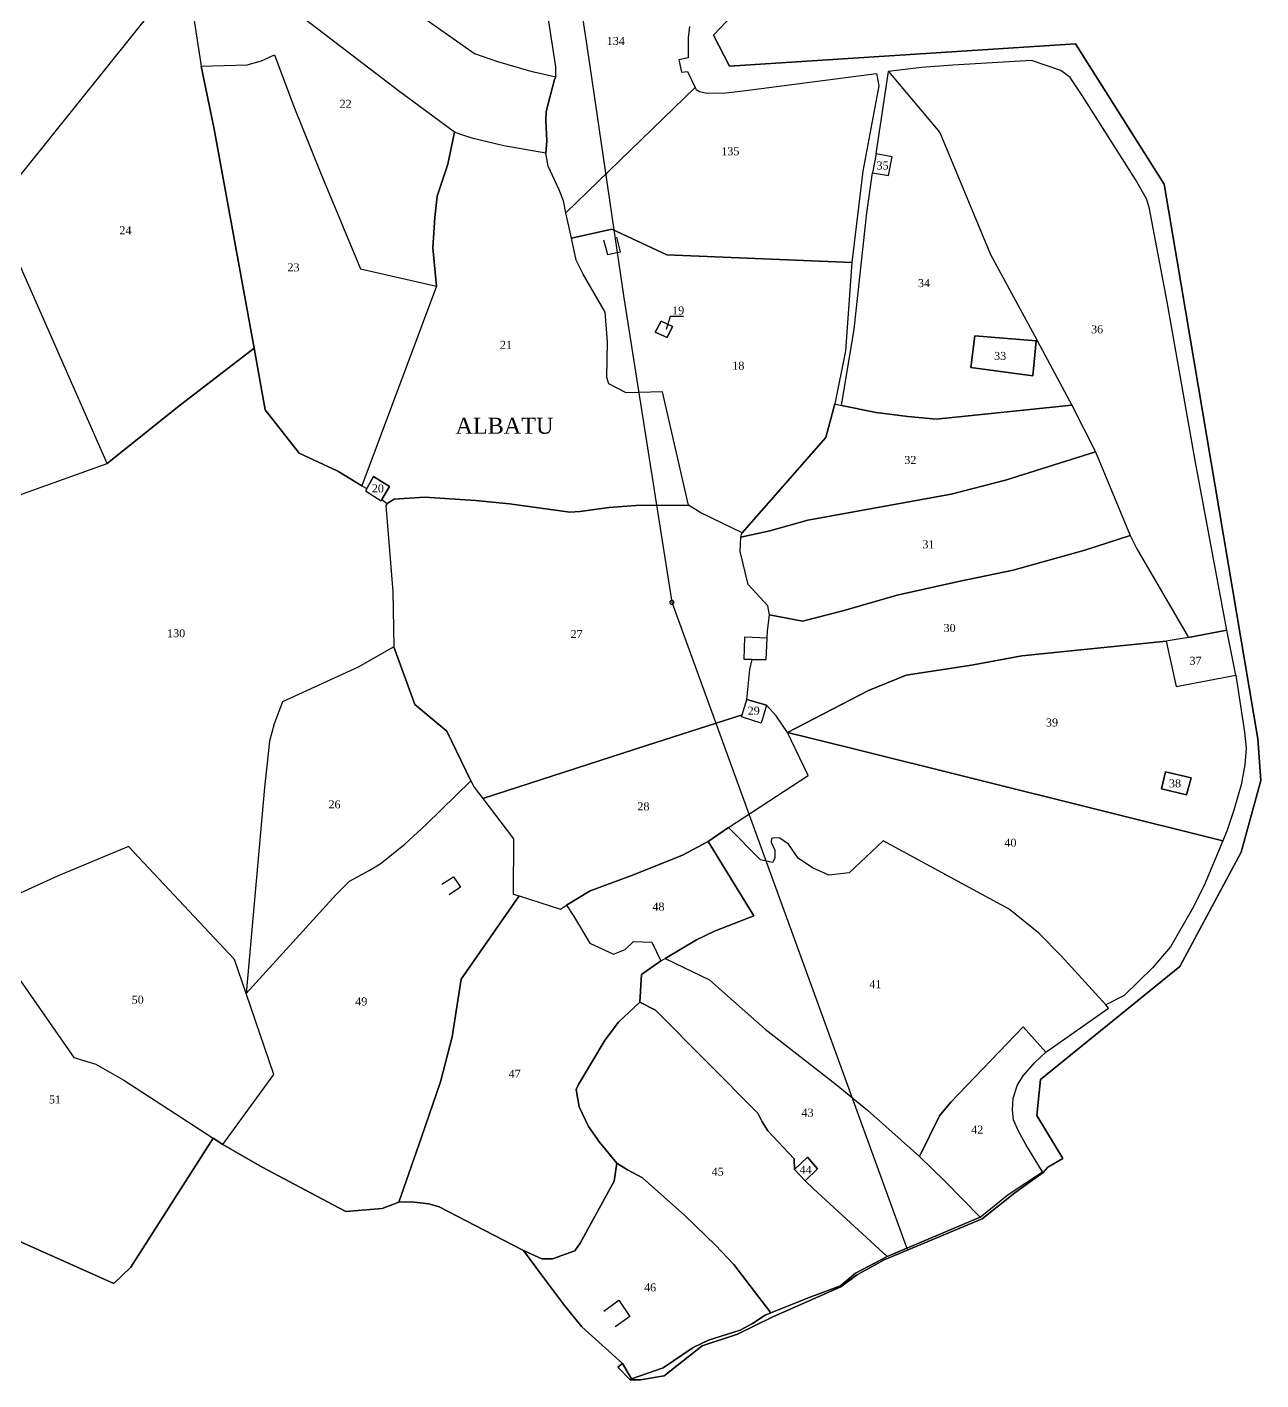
# Model space of a CAD drawing. Extents: x 1207496 to 1208273, y 6152107 to 6153235.
# Drawn here: x 1207932.4 to 1208240.9, y 6152134.7 to 6152472.8 of the extents above; entities that cross this region are included whole.
import ezdxf

# ---------------------------------------------------------------- set-up
doc = ezdxf.new("R2010")
doc.units = 0
doc.linetypes.add('CONTINU', pattern=[0])
doc.layers.get('0').update_dxf_attribs({"linetype": 'CONTINU'})
for name, color, linetype in [('1LIEUDIT', 7, 'CONTINU'), ('1PARCELLE', 7, 'CONTINU'), ('1SECTION', 7, 'CONTINU'), ('1SUBDSECT', 7, 'CONTINU'), ('1TRONFLUV', 7, 'CONTINU'), ('1TROUPARCELLE', 7, 'CONTINU'), ('3BATIDUR', 7, 'CONTINU'), ('3BORNE', 7, 'CONTINU'), ('3FISCLINE', 7, 'CONTINUOUS'), ('3FLECHEPAR', 7, 'CONTINU'), ('3GAZODUC', 7, 'CONTINU'), ('3LIEUDITTEX', 7, 'CONTINU'), ('3PARCELLETEX', 7, 'CONTINU')]:
    doc.layers.add(name, color=color, linetype=linetype)
doc.styles.get("Standard").update_dxf_attribs({"font": 'Times New Roman'})

# ---------------------------------------------------------------- blocks, each defined once
blk = doc.blocks.new('BORLIPRO')
blk.add_lwpolyline([(-0.07, 0.5), (-0.19, 0.47), (-0.31, 0.4), (-0.4, 0.31), (-0.47, 0.19), (-0.5, 0.07), (-0.5, -0.07), (-0.47, -0.19), (-0.4, -0.31), (-0.31, -0.4), (-0.19, -0.47), (-0.07, -0.5), (0.07, -0.5), (0.19, -0.47), (0.31, -0.4), (0.4, -0.31), (0.47, -0.19), (0.5, -0.07), (0.5, 0.07), (0.47, 0.19), (0.4, 0.31), (0.31, 0.4), (0.19, 0.47), (0.07, 0.5)], close=True)

msp = doc.modelspace()

# ---------------------------------------------------------------- linework, layer by layer
at = {"layer": '1LIEUDIT'}
msp.add_lwpolyline([(1207927.51, 6152170.66), (1207954.11, 6152158.76), (1207958.43, 6152162.87), (1207978.94, 6152195.09), (1207981.37, 6152193.52), (1207991.23, 6152187.87), (1208010.4, 6152177.69), (1208012.14, 6152176.76), (1208021.19, 6152177.53), (1208025.37, 6152179.07), (1208028.58, 6152179.2), (1208032.88, 6152178.7), (1208035.47, 6152177.95), (1208046.71, 6152172.11), (1208056.5, 6152167.02), (1208061.05, 6152160.97), (1208066.82, 6152153.31), (1208071.15, 6152147.98), (1208081.32, 6152138.8), (1208080.1, 6152137.87), (1208083.24, 6152134.71), (1208085.75, 6152134.68), (1208091.69, 6152135.74), (1208101.24, 6152143.18), (1208110.05, 6152146.11), (1208118.88, 6152150.48), (1208135.87, 6152157.94), (1208139.75, 6152160.86), (1208146.7, 6152164.69), (1208171.17, 6152174.91), (1208179.37, 6152181.43), (1208186.41, 6152186.49), (1208187.63, 6152187.85), (1208191.33, 6152190.04), (1208184.82, 6152200.78), (1208185.73, 6152209.76), (1208220.59, 6152238.02), (1208235.94, 6152266.59), (1208240.87, 6152284.45), (1208240.06, 6152294.89), (1208216.65, 6152433.51), (1208194.54, 6152468.61), (1208108.02, 6152463), (1208104.06, 6152470.73), (1208111.92, 6152479.06)], dxfattribs=at)
at = {"layer": '1PARCELLE'}
for points in [[(1207972.2, 6152526.93), (1207986.55, 6152511.59), (1208003.9, 6152496.91), (1208017.38, 6152484.31), (1208019.97, 6152482.33), (1208030, 6152476.23), (1208044.3, 6152466.16), (1208050.08, 6152464.18), (1208058.37, 6152461.79), (1208064.64, 6152460.35), (1208064.6, 6152462.88), (1208062.67, 6152475.23), (1208048.05, 6152481.32), (1208039.61, 6152485.58), (1208033.98, 6152488.9), (1208029.57, 6152491.99), (1208021.86, 6152497.9), (1208009.59, 6152508.6), (1207999.53, 6152518.69), (1207995.87, 6152522.73), (1207976.49, 6152542.57), (1207975.28, 6152534.69), (1207973.82, 6152529.97), (1207972.2, 6152526.93)], [(1208039.31, 6152446.55), (1208025.3, 6152456.82), (1207997.7, 6152477.95), (1207994.04, 6152481.14), (1207989.85, 6152485.81), (1207979.64, 6152499.63), (1207973.39, 6152490.42), (1207972.53, 6152487.94), (1207974.3, 6152473.86), (1207976, 6152462.99), (1207987.5, 6152463.34), (1207991.08, 6152464.38), (1207994.3, 6152465.83), (1207999.15, 6152452.94), (1208005.89, 6152436.15), (1208015.77, 6152412.39), (1208034.76, 6152407.99), (1208033.85, 6152417.59), (1208034.36, 6152425.2), (1208034.95, 6152430.55), (1208037.63, 6152438.48), (1208039.31, 6152446.55)], [(1207989.23, 6152392.52), (1207970.09, 6152377.78), (1207952.48, 6152363.73), (1207924.21, 6152427.65), (1207972.53, 6152487.94), (1207974.3, 6152473.86), (1207976, 6152462.99), (1207979.2, 6152447.29), (1207989.23, 6152392.52)], [(1208016.17, 6152358.16), (1208010.15, 6152361.8), (1208000.5, 6152366.33), (1207991.94, 6152377.09), (1207989.23, 6152392.52), (1207979.2, 6152447.29), (1207976, 6152462.99), (1207987.5, 6152463.34), (1207991.08, 6152464.38), (1207994.3, 6152465.83), (1207999.15, 6152452.94), (1208005.89, 6152436.15), (1208015.77, 6152412.39), (1208034.76, 6152407.99), (1208016.17, 6152358.16)], [(1208208.22, 6152345.73), (1208209.85, 6152342.41), (1208222.78, 6152320.25), (1208232.38, 6152322.09), (1208224.46, 6152364.45), (1208217.41, 6152404.11), (1208212.89, 6152427.74), (1208212.23, 6152429.85), (1208209.55, 6152434.67), (1208196.37, 6152455.39), (1208193.15, 6152460.17), (1208190.85, 6152461.97), (1208183.53, 6152464.4), (1208163.82, 6152463.29), (1208156.01, 6152462.67), (1208147.75, 6152461.69), (1208160.6, 6152446.45), (1208173.27, 6152415.92), (1208183.76, 6152396.61), (1208193.64, 6152378.28), (1208199.49, 6152366.64), (1208208.22, 6152345.73)], [(1208092.37, 6152415.88), (1208078.62, 6152422.29), (1208068.55, 6152420), (1208067.16, 6152426.36), (1208099.48, 6152457.66), (1208099.72, 6152457.19), (1208100.52, 6152456.67), (1208102.33, 6152456.28), (1208107.12, 6152456.37), (1208111.43, 6152456.85), (1208144.8, 6152461.19), (1208145.34, 6152458.07), (1208141.36, 6152436.74), (1208138.61, 6152413.91), (1208092.37, 6152415.88)], [(1208152.58, 6152375.43), (1208144.69, 6152376.5), (1208136.06, 6152378.17), (1208139.16, 6152397.26), (1208142.38, 6152426.38), (1208143.77, 6152436.36), (1208147.74, 6152435.72), (1208148.67, 6152440.34), (1208144.68, 6152441.1), (1208147.75, 6152461.69), (1208160.6, 6152446.45), (1208173.27, 6152415.92), (1208183.76, 6152396.61), (1208193.64, 6152378.28), (1208159.67, 6152374.77), (1208152.58, 6152375.43)], [(1208062.11, 6152441.29), (1208051.65, 6152443.13), (1208043.95, 6152444.94), (1208040.85, 6152445.93), (1208039.31, 6152446.55), (1208037.63, 6152438.48), (1208034.95, 6152430.55), (1208034.36, 6152425.2), (1208033.85, 6152417.59), (1208034.76, 6152407.99), (1208016.17, 6152358.16), (1208017.36, 6152357.47), (1208019.04, 6152360.43), (1208023.03, 6152357.94), (1208021.14, 6152354.71), (1208022.5, 6152353.72), (1208024.18, 6152354.83), (1208031.81, 6152355.26), (1208044.54, 6152354.47), (1208053.04, 6152353.64), (1208068.12, 6152351.55), (1208070.68, 6152351.74), (1208077.91, 6152352.68), (1208084.66, 6152353.19), (1208097.77, 6152353.28), (1208091.28, 6152381.61), (1208082.18, 6152381.41), (1208077.89, 6152383.6), (1208077.39, 6152385.2), (1208077.56, 6152394.11), (1208076.97, 6152401.55), (1208071.42, 6152411.01), (1208069.74, 6152414.55), (1208068.55, 6152420), (1208067.16, 6152426.36), (1208066.5, 6152429.38), (1208065.46, 6152432.13), (1208062.74, 6152438.02), (1208062.11, 6152441.29)], [(1208143.77, 6152436.36), (1208147.74, 6152435.72), (1208148.67, 6152440.34), (1208144.68, 6152441.1), (1208143.77, 6152436.36)], [(1208100.9, 6152351.36), (1208097.77, 6152353.28), (1208091.28, 6152381.61), (1208082.18, 6152381.41), (1208077.89, 6152383.6), (1208077.39, 6152385.2), (1208077.56, 6152394.11), (1208076.97, 6152401.55), (1208071.42, 6152411.01), (1208069.74, 6152414.55), (1208068.55, 6152420), (1208078.62, 6152422.29), (1208092.37, 6152415.88), (1208138.61, 6152413.91), (1208136.99, 6152391.84), (1208134.4, 6152378.6), (1208132.13, 6152370.21), (1208111.19, 6152346.35), (1208100.9, 6152351.36)], [(1208093.77, 6152397.93), (1208090.93, 6152399.32), (1208089.41, 6152396.52), (1208092.44, 6152395.2), (1208093.77, 6152397.93)], [(1208184.7, 6152394.4), (1208169.35, 6152395.64), (1208168.38, 6152387.71), (1208183.82, 6152385.6), (1208184.7, 6152394.4)], [(1208110.9, 6152345.32), (1208111.02, 6152345.99), (1208111.19, 6152346.35), (1208132.13, 6152370.21), (1208134.4, 6152378.6), (1208136.06, 6152378.17), (1208144.69, 6152376.5), (1208152.58, 6152375.43), (1208159.67, 6152374.77), (1208193.64, 6152378.28), (1208199.49, 6152366.64), (1208176.99, 6152359.52), (1208163.46, 6152356.01), (1208127.65, 6152349.54), (1208118.15, 6152346.88), (1208110.9, 6152345.32)], [(1208118.05, 6152325.88), (1208117.62, 6152328.18), (1208112.72, 6152333.47), (1208110.66, 6152341.68), (1208110.9, 6152345.32), (1208118.15, 6152346.88), (1208127.65, 6152349.54), (1208163.46, 6152356.01), (1208176.99, 6152359.52), (1208199.49, 6152366.64), (1208208.22, 6152345.73), (1208196.86, 6152342.07), (1208178.97, 6152337.07), (1208165.31, 6152334.23), (1208149.92, 6152330.83), (1208136.33, 6152326.93), (1208126.25, 6152324.29), (1208118.05, 6152325.88)], [(1208017.36, 6152357.47), (1208017.02, 6152356.89), (1208020.96, 6152354.4), (1208021.14, 6152354.71), (1208023.03, 6152357.94), (1208019.04, 6152360.43), (1208017.36, 6152357.47)], [(1208043.36, 6152284.41), (1208044.17, 6152282.86), (1208046.37, 6152279.96), (1208087.28, 6152293.26), (1208111.16, 6152300.86), (1208112.39, 6152304.71), (1208113.14, 6152312.26), (1208113.66, 6152314.71), (1208117.23, 6152314.69), (1208117.54, 6152321.8), (1208118.05, 6152325.88), (1208117.62, 6152328.18), (1208112.72, 6152333.47), (1208110.66, 6152341.68), (1208110.9, 6152345.32), (1208111.02, 6152345.99), (1208111.19, 6152346.35), (1208100.9, 6152351.36), (1208097.77, 6152353.28), (1208084.66, 6152353.19), (1208077.91, 6152352.68), (1208070.68, 6152351.74), (1208068.12, 6152351.55), (1208053.04, 6152353.64), (1208044.54, 6152354.47), (1208031.81, 6152355.26), (1208024.18, 6152354.83), (1208022.5, 6152353.72), (1208022.12, 6152353.19), (1208023.92, 6152331.74), (1208024.09, 6152317.88), (1208029.4, 6152303.5), (1208037.39, 6152296.86), (1208043.36, 6152284.41)], [(1208112.39, 6152304.71), (1208113.14, 6152312.26), (1208113.66, 6152314.71), (1208117.23, 6152314.69), (1208117.54, 6152321.8), (1208118.05, 6152325.88), (1208126.25, 6152324.29), (1208136.33, 6152326.93), (1208149.92, 6152330.83), (1208165.31, 6152334.23), (1208178.97, 6152337.07), (1208196.86, 6152342.07), (1208208.22, 6152345.73), (1208209.85, 6152342.41), (1208222.78, 6152320.25), (1208217.21, 6152319.29), (1208181.13, 6152315.65), (1208168.54, 6152313.3), (1208152.21, 6152310.81), (1208142.81, 6152307.01), (1208122.56, 6152296.45), (1208119.66, 6152300.62), (1208117.26, 6152303.33), (1208112.39, 6152304.71)], [(1208138.08, 6152292.68), (1208122.56, 6152296.45), (1208142.81, 6152307.01), (1208152.21, 6152310.81), (1208168.54, 6152313.3), (1208181.13, 6152315.65), (1208217.21, 6152319.29), (1208219.67, 6152307.95), (1208234.63, 6152310.79), (1208236.75, 6152296.59), (1208237.14, 6152292.56), (1208236.84, 6152288.37), (1208235.96, 6152283.44), (1208234.08, 6152277.1), (1208232.4, 6152272.05), (1208231.34, 6152269.39), (1208138.08, 6152292.68)], [(1208222.78, 6152320.25), (1208217.21, 6152319.29), (1208219.67, 6152307.95), (1208234.63, 6152310.79), (1208232.38, 6152322.09), (1208222.78, 6152320.25)], [(1207987.2, 6152231.25), (1208009.7, 6152256.01), (1208013.02, 6152259.35), (1208017.93, 6152261.99), (1208020.7, 6152263.69), (1208026.87, 6152268.59), (1208032.23, 6152273.48), (1208043.36, 6152284.41), (1208037.39, 6152296.86), (1208029.4, 6152303.5), (1208024.09, 6152317.88), (1208015.25, 6152312.81), (1207996.32, 6152304.13), (1207994.22, 6152298.65), (1207993.02, 6152294.28), (1207991.83, 6152282.71), (1207987.2, 6152231.25)], [(1208046.37, 6152279.96), (1208054.08, 6152269.95), (1208053.99, 6152256.09), (1208055.42, 6152255.66), (1208065.78, 6152252.32), (1208067.27, 6152253.31), (1208073.22, 6152256.92), (1208084.03, 6152260.93), (1208096.29, 6152265.8), (1208102.74, 6152269.24), (1208107.8, 6152272.71), (1208127.69, 6152285.73), (1208122.56, 6152296.45), (1208119.66, 6152300.62), (1208117.26, 6152303.33), (1208115.98, 6152298.81), (1208111, 6152300.36), (1208111.16, 6152300.86), (1208087.28, 6152293.26), (1208046.37, 6152279.96)], [(1208111.16, 6152300.86), (1208112.39, 6152304.71), (1208117.26, 6152303.33), (1208115.98, 6152298.81), (1208111, 6152300.36), (1208111.16, 6152300.86)], [(1208202.09, 6152228.39), (1208190.94, 6152240.71), (1208185.32, 6152246.32), (1208177.92, 6152252.34), (1208146.44, 6152269.42), (1208137.95, 6152261.42), (1208132.9, 6152260.86), (1208128.77, 6152262.68), (1208125.16, 6152265.05), (1208122.75, 6152268.61), (1208120.63, 6152270.1), (1208119.17, 6152270.18), (1208118.55, 6152270.02), (1208118.42, 6152269.1), (1208119.37, 6152267.09), (1208119.37, 6152265.07), (1208118.74, 6152264.01), (1208115.77, 6152264.66), (1208107.8, 6152272.71), (1208127.69, 6152285.73), (1208122.56, 6152296.45), (1208138.08, 6152292.68), (1208231.34, 6152269.39), (1208226.69, 6152258.27), (1208223.67, 6152252.3), (1208218.23, 6152242.94), (1208213.75, 6152237.66), (1208206.71, 6152230.76), (1208202.09, 6152228.39)], [(1208216.04, 6152282.4), (1208217.03, 6152286.66), (1208223.46, 6152285.15), (1208222.29, 6152280.89), (1208216.04, 6152282.4)], [(1208025.37, 6152179.07), (1208021.19, 6152177.53), (1208012.14, 6152176.76), (1208010.4, 6152177.69), (1207991.23, 6152187.87), (1207981.37, 6152193.52), (1207994.16, 6152211.05), (1207987.2, 6152231.25), (1208009.7, 6152256.01), (1208013.02, 6152259.35), (1208017.93, 6152261.99), (1208020.7, 6152263.69), (1208026.87, 6152268.59), (1208032.23, 6152273.48), (1208043.36, 6152284.41), (1208044.17, 6152282.86), (1208046.37, 6152279.96), (1208054.08, 6152269.95), (1208053.99, 6152256.09), (1208055.42, 6152255.66), (1208040.99, 6152234.87), (1208038.69, 6152220.42), (1208035.82, 6152209.2), (1208031.01, 6152195.39), (1208025.37, 6152179.07)], [(1208155.5, 6152190.48), (1208160.52, 6152200.69), (1208163.38, 6152204.13), (1208181.46, 6152222.92), (1208187.1, 6152216.56), (1208202.77, 6152227.59), (1208202.09, 6152228.39), (1208190.94, 6152240.71), (1208185.32, 6152246.32), (1208177.92, 6152252.34), (1208146.44, 6152269.42), (1208137.95, 6152261.42), (1208132.9, 6152260.86), (1208128.77, 6152262.68), (1208125.16, 6152265.05), (1208122.75, 6152268.61), (1208120.63, 6152270.1), (1208119.17, 6152270.18), (1208118.55, 6152270.02), (1208118.42, 6152269.1), (1208119.37, 6152267.09), (1208119.37, 6152265.07), (1208118.74, 6152264.01), (1208115.77, 6152264.66), (1208107.8, 6152272.71), (1208102.74, 6152269.24), (1208114.14, 6152250.69), (1208104.3, 6152246.87), (1208099.76, 6152244.66), (1208091.94, 6152240.04), (1208103.06, 6152234.71), (1208105.46, 6152232.54), (1208116.95, 6152222.37), (1208134.66, 6152208.55), (1208142.5, 6152202.09), (1208155.5, 6152190.48)], [(1208067.27, 6152253.31), (1208069.07, 6152250.67), (1208073.08, 6152243.85), (1208079.01, 6152241.12), (1208081.99, 6152242.29), (1208084, 6152244.27), (1208088.63, 6152244.06), (1208090.85, 6152239.39), (1208091.94, 6152240.04), (1208099.76, 6152244.66), (1208104.3, 6152246.87), (1208114.14, 6152250.69), (1208102.74, 6152269.24), (1208096.29, 6152265.8), (1208084.03, 6152260.93), (1208073.22, 6152256.92), (1208067.27, 6152253.31)], [(1207908.49, 6152266.46), (1207909.06, 6152265.99), (1207919.17, 6152251.11), (1207944.16, 6152215.28), (1207949.65, 6152213.61), (1207956.62, 6152209.63), (1207978.94, 6152195.09), (1207958.43, 6152162.87), (1207954.11, 6152158.76), (1207927.51, 6152170.66), (1207908.25, 6152177.35), (1207910.21, 6152180.09), (1207917.07, 6152186.8), (1207919.32, 6152192.96), (1207919.4, 6152198.05), (1207922.55, 6152206.16), (1207924.78, 6152208.07), (1207929.04, 6152210.99), (1207906.22, 6152243.19), (1207892.71, 6152258.01), (1207908.49, 6152266.46)], [(1207981.37, 6152193.52), (1207994.16, 6152211.05), (1207987.2, 6152231.25), (1207984.31, 6152239.77), (1207957.83, 6152268.02), (1207940.24, 6152260.7), (1207919.17, 6152251.11), (1207944.16, 6152215.28), (1207949.65, 6152213.61), (1207956.62, 6152209.63), (1207978.94, 6152195.09), (1207981.37, 6152193.52)], [(1208025.37, 6152179.07), (1208031.01, 6152195.39), (1208035.82, 6152209.2), (1208038.69, 6152220.42), (1208040.99, 6152234.87), (1208055.42, 6152255.66), (1208065.78, 6152252.32), (1208067.27, 6152253.31), (1208069.07, 6152250.67), (1208073.08, 6152243.85), (1208079.01, 6152241.12), (1208081.99, 6152242.29), (1208084, 6152244.27), (1208088.63, 6152244.06), (1208090.85, 6152239.39), (1208086.02, 6152235.98), (1208085.59, 6152229.1), (1208080.32, 6152224.13), (1208076.96, 6152219.65), (1208070.27, 6152208.55), (1208069.69, 6152207.24), (1208070.44, 6152202.97), (1208072.82, 6152198.06), (1208075.5, 6152194.09), (1208079.85, 6152188.87), (1208079.23, 6152184.38), (1208070.74, 6152168.9), (1208069.33, 6152166.96), (1208063.82, 6152164.96), (1208061.12, 6152164.95), (1208056.5, 6152167.02), (1208046.71, 6152172.11), (1208035.47, 6152177.95), (1208032.88, 6152178.7), (1208028.58, 6152179.2), (1208025.37, 6152179.07)], [(1208085.59, 6152229.1), (1208086.02, 6152235.98), (1208090.85, 6152239.39), (1208091.94, 6152240.04), (1208103.06, 6152234.71), (1208105.46, 6152232.54), (1208116.95, 6152222.37), (1208134.66, 6152208.55), (1208142.5, 6152202.09), (1208155.5, 6152190.48), (1208161.84, 6152184.39), (1208170.67, 6152175.33), (1208147.47, 6152165.57), (1208129.02, 6152182.4), (1208126.91, 6152184.42), (1208130.05, 6152187.44), (1208127.54, 6152190.32), (1208124.25, 6152187.28), (1208124.16, 6152189.97), (1208117.64, 6152196.97), (1208116.21, 6152199.22), (1208115.09, 6152201.37), (1208089.53, 6152227.08), (1208085.59, 6152229.1)], [(1208079.85, 6152188.87), (1208075.5, 6152194.09), (1208072.82, 6152198.06), (1208070.44, 6152202.97), (1208069.69, 6152207.24), (1208070.27, 6152208.55), (1208076.96, 6152219.65), (1208080.32, 6152224.13), (1208085.59, 6152229.1), (1208089.53, 6152227.08), (1208115.09, 6152201.37), (1208116.21, 6152199.22), (1208117.64, 6152196.97), (1208124.16, 6152189.97), (1208124.25, 6152187.28), (1208126.91, 6152184.42), (1208129.02, 6152182.4), (1208147.47, 6152165.57), (1208139.52, 6152161.37), (1208135.8, 6152158.17), (1208127.98, 6152155.29), (1208118.39, 6152151.49), (1208109.12, 6152163.53), (1208104.53, 6152168.35), (1208096.89, 6152175.77), (1208086.28, 6152185.16), (1208082.55, 6152187.17), (1208079.85, 6152188.87)], [(1208155.5, 6152190.48), (1208161.84, 6152184.39), (1208170.67, 6152175.33), (1208177.69, 6152181.02), (1208186.25, 6152186.71), (1208182.11, 6152193.52), (1208180.3, 6152196.88), (1208179.01, 6152199.7), (1208178.77, 6152202.09), (1208178.94, 6152205.09), (1208179.98, 6152208.47), (1208181.43, 6152210.66), (1208184.23, 6152213.92), (1208187.1, 6152216.56), (1208181.46, 6152222.92), (1208163.38, 6152204.13), (1208160.52, 6152200.69), (1208155.5, 6152190.48)], [(1208124.25, 6152187.28), (1208127.54, 6152190.32), (1208130.05, 6152187.44), (1208126.91, 6152184.42), (1208124.25, 6152187.28)], [(1208056.5, 6152167.02), (1208061.12, 6152164.95), (1208063.82, 6152164.96), (1208069.33, 6152166.96), (1208070.74, 6152168.9), (1208079.23, 6152184.38), (1208079.85, 6152188.87), (1208082.55, 6152187.17), (1208086.28, 6152185.16), (1208096.89, 6152175.77), (1208104.53, 6152168.35), (1208109.12, 6152163.53), (1208118.39, 6152151.49), (1208116.97, 6152150.83), (1208113.76, 6152148.75), (1208110.7, 6152147.14), (1208102.77, 6152144.6), (1208098.92, 6152142.79), (1208091.48, 6152137.73), (1208083.54, 6152134.97), (1208081.32, 6152138.8), (1208071.15, 6152147.98), (1208066.82, 6152153.31), (1208061.05, 6152160.97), (1208056.5, 6152167.02)]]:
    msp.add_lwpolyline(points, close=True, dxfattribs=at)
for points in [[(1207929.5, 6152355.43), (1207952.48, 6152363.73), (1207924.21, 6152427.65), (1207972.53, 6152487.94), (1207973.39, 6152490.42), (1207979.64, 6152499.63), (1207979.64, 6152499.63), (1207975.51, 6152504.17), (1207973.18, 6152511.47), (1207971.33, 6152514.6), (1207970.11, 6152515.77), (1207965.38, 6152512.33), (1207958.05, 6152513.44), (1207953.25, 6152514.91), (1207949.04, 6152516.54), (1207929.37, 6152527.91)], [(1208030, 6152476.23), (1208044.3, 6152466.16), (1208050.08, 6152464.18), (1208058.37, 6152461.79), (1208064.64, 6152460.35), (1208064.32, 6152459.64), (1208062.2, 6152451.65), (1208062.15, 6152449.31), (1208062.37, 6152444.37), (1208062.11, 6152441.29), (1208062.11, 6152441.29), (1208051.65, 6152443.13), (1208043.95, 6152444.94), (1208040.85, 6152445.93), (1208039.31, 6152446.55), (1208025.3, 6152456.82), (1207997.7, 6152477.95)], [(1208098.02, 6152472.9), (1208097.66, 6152470.09), (1208097.71, 6152465.08), (1208095.36, 6152464.63), (1208096.06, 6152461.55), (1208097.5, 6152461.71), (1208099.48, 6152457.66), (1208067.16, 6152426.36), (1208067.16, 6152426.36), (1208066.5, 6152429.38), (1208065.46, 6152432.13), (1208062.74, 6152438.02), (1208062.11, 6152441.29), (1208062.37, 6152444.37), (1208062.15, 6152449.31), (1208062.2, 6152451.65), (1208064.32, 6152459.64), (1208064.64, 6152460.35), (1208064.6, 6152462.88), (1208062.67, 6152475.23)], [(1207929.5, 6152355.43), (1207952.48, 6152363.73), (1207970.09, 6152377.78), (1207989.23, 6152392.52), (1207991.94, 6152377.09), (1208000.5, 6152366.33), (1208010.15, 6152361.8), (1208016.17, 6152358.16), (1208017.36, 6152357.47), (1208017.02, 6152356.89), (1208020.96, 6152354.4), (1208021.14, 6152354.71), (1208022.5, 6152353.72), (1208022.12, 6152353.19), (1208023.92, 6152331.74), (1208024.09, 6152317.88), (1208015.25, 6152312.81), (1207996.32, 6152304.13), (1207994.22, 6152298.65), (1207993.02, 6152294.28), (1207991.83, 6152282.71), (1207987.2, 6152231.25), (1207987.2, 6152231.25), (1207984.31, 6152239.77), (1207957.83, 6152268.02), (1207940.24, 6152260.7), (1207919.17, 6152251.11)]]:
    msp.add_lwpolyline(points, dxfattribs=at)
at = {"layer": '1SECTION'}
msp.add_lwpolyline([(1208111.92, 6152479.06), (1208104.06, 6152470.73), (1208108.02, 6152463), (1208194.54, 6152468.61), (1208216.65, 6152433.51), (1208240.06, 6152294.89), (1208240.87, 6152284.45), (1208235.94, 6152266.59), (1208220.59, 6152238.02), (1208185.73, 6152209.76), (1208184.82, 6152200.78), (1208191.33, 6152190.04), (1208187.63, 6152187.85), (1208186.41, 6152186.49), (1208179.37, 6152181.43), (1208171.17, 6152174.91), (1208146.7, 6152164.69), (1208139.75, 6152160.86), (1208135.87, 6152157.94), (1208118.88, 6152150.48), (1208110.05, 6152146.11), (1208101.24, 6152143.18), (1208091.69, 6152135.74), (1208085.75, 6152134.68), (1208083.24, 6152134.71), (1208080.1, 6152137.87), (1208081.32, 6152138.8), (1208071.15, 6152147.98), (1208066.82, 6152153.31), (1208061.05, 6152160.97), (1208056.5, 6152167.02), (1208046.71, 6152172.11), (1208035.47, 6152177.95), (1208032.88, 6152178.7), (1208028.58, 6152179.2), (1208025.37, 6152179.07), (1208021.19, 6152177.53), (1208012.14, 6152176.76), (1208010.4, 6152177.69), (1207991.23, 6152187.87), (1207981.37, 6152193.52), (1207978.94, 6152195.09), (1207958.43, 6152162.87), (1207954.11, 6152158.76), (1207927.51, 6152170.66)], dxfattribs=at)
at = {"layer": '1SUBDSECT'}
msp.add_lwpolyline([(1208111.92, 6152479.06), (1208104.06, 6152470.73), (1208108.02, 6152463), (1208194.54, 6152468.61), (1208216.65, 6152433.51), (1208240.06, 6152294.89), (1208240.87, 6152284.45), (1208235.94, 6152266.59), (1208220.59, 6152238.02), (1208185.73, 6152209.76), (1208184.82, 6152200.78), (1208191.33, 6152190.04), (1208187.63, 6152187.85), (1208186.41, 6152186.49), (1208179.37, 6152181.43), (1208171.17, 6152174.91), (1208146.7, 6152164.69), (1208139.75, 6152160.86), (1208135.87, 6152157.94), (1208118.88, 6152150.48), (1208110.05, 6152146.11), (1208101.24, 6152143.18), (1208091.69, 6152135.74), (1208085.75, 6152134.68), (1208083.24, 6152134.71), (1208080.1, 6152137.87), (1208081.32, 6152138.8), (1208071.15, 6152147.98), (1208066.82, 6152153.31), (1208061.05, 6152160.97), (1208056.5, 6152167.02), (1208046.71, 6152172.11), (1208035.47, 6152177.95), (1208032.88, 6152178.7), (1208028.58, 6152179.2), (1208025.37, 6152179.07), (1208021.19, 6152177.53), (1208012.14, 6152176.76), (1208010.4, 6152177.69), (1207991.23, 6152187.87), (1207981.37, 6152193.52), (1207978.94, 6152195.09), (1207958.43, 6152162.87), (1207954.11, 6152158.76), (1207927.51, 6152170.66)], dxfattribs=at)
at = {"layer": '1TRONFLUV'}
msp.add_lwpolyline([(1208186.25, 6152186.71), (1208186.41, 6152186.49), (1208179.37, 6152181.43), (1208171.17, 6152174.91), (1208146.7, 6152164.69), (1208139.75, 6152160.86), (1208135.87, 6152157.94), (1208118.88, 6152150.48), (1208110.05, 6152146.11), (1208101.24, 6152143.18), (1208091.69, 6152135.74), (1208085.75, 6152134.68), (1208083.24, 6152134.71), (1208080.1, 6152137.87), (1208081.32, 6152138.8), (1208083.54, 6152134.97), (1208091.48, 6152137.73), (1208098.92, 6152142.79), (1208102.77, 6152144.6), (1208110.7, 6152147.14), (1208113.76, 6152148.75), (1208116.97, 6152150.83), (1208118.39, 6152151.49), (1208127.98, 6152155.29), (1208135.8, 6152158.17), (1208139.52, 6152161.37), (1208147.47, 6152165.57), (1208170.67, 6152175.33), (1208177.69, 6152181.02), (1208186.25, 6152186.71)], close=True, dxfattribs=at)
at = {"layer": '1TROUPARCELLE'}
for points in [[(1208089.41, 6152396.52), (1208090.93, 6152399.32), (1208093.77, 6152397.93), (1208092.44, 6152395.2), (1208089.41, 6152396.52)], [(1208168.38, 6152387.71), (1208169.35, 6152395.64), (1208184.7, 6152394.4), (1208183.82, 6152385.6), (1208168.38, 6152387.71)], [(1208216.04, 6152282.4), (1208217.03, 6152286.66), (1208223.46, 6152285.15), (1208222.29, 6152280.89), (1208216.04, 6152282.4)]]:
    msp.add_lwpolyline(points, close=True, dxfattribs=at)
at = {"layer": '3BATIDUR'}
for points in [[(1208144.68, 6152441.1), (1208143.77, 6152436.36), (1208147.74, 6152435.72), (1208148.67, 6152440.34), (1208144.68, 6152441.1)], [(1208090.93, 6152399.32), (1208089.41, 6152396.52), (1208092.44, 6152395.2), (1208093.77, 6152397.93), (1208090.93, 6152399.32)], [(1208019.04, 6152360.43), (1208017.36, 6152357.47), (1208017.02, 6152356.89), (1208020.96, 6152354.4), (1208021.14, 6152354.71), (1208023.03, 6152357.94), (1208019.04, 6152360.43)], [(1208217.03, 6152286.66), (1208216.04, 6152282.4), (1208222.29, 6152280.89), (1208223.46, 6152285.15), (1208217.03, 6152286.66)], [(1208126.91, 6152184.42), (1208130.05, 6152187.44), (1208127.54, 6152190.32), (1208124.25, 6152187.28), (1208126.91, 6152184.42)]]:
    msp.add_lwpolyline(points, close=True, dxfattribs=at)
at = {"layer": '3FISCLINE'}
for points in [[(1208076.51, 6152419.57), (1208077.5, 6152415.93), (1208080.82, 6152416.64), (1208079.88, 6152420.29)], [(1208113.66, 6152314.71), (1208111.66, 6152314.69), (1208111.88, 6152320.4), (1208117.47, 6152320.11)], [(1208036.13, 6152258.6), (1208039.03, 6152260.44), (1208040.81, 6152257.84), (1208037.92, 6152255.94)], [(1208076.63, 6152151.89), (1208080.38, 6152154.59), (1208083.15, 6152150.57), (1208079.45, 6152147.95)]]:
    msp.add_lwpolyline(points, dxfattribs=at)
at = {"layer": '3FLECHEPAR'}
msp.add_lwpolyline([(1208096.5, 6152400.45), (1208093.16, 6152400.46), (1208092.2, 6152397.23)], dxfattribs=at)
at = {"layer": '3GAZODUC'}
msp.add_lwpolyline([(1208031.35, 6152726.24), (1208033.57, 6152720.28), (1208072.33, 6152468.12), (1208081.66, 6152405.13), (1208093.63, 6152329.03), (1208152.53, 6152167.12)], dxfattribs=at)

# ---------------------------------------------------------------- block references
at = {"layer": '3BORNE'}
msp.add_blockref('BORLIPRO', (1208093.63, 6152329.03), dxfattribs=at)

# ---------------------------------------------------------------- texts
at = {"layer": '3LIEUDITTEX'}
msp.add_text('ALBATU', height=4, dxfattribs=at).set_placement((1208039.53, 6152371.15))
at = {"layer": '3PARCELLETEX'}
for s, p in [('134', (1208077.35, 6152468.32)), ('22', (1208010.58, 6152452.61)), ('135', (1208105.98, 6152440.75)), ('35', (1208144.79, 6152437.19)), ('24', (1207955.52, 6152420.98)), ('23', (1207997.54, 6152411.74)), ('34', (1208155.14, 6152407.8)), ('19', (1208093.69, 6152400.96)), ('36', (1208198.41, 6152396.26)), ('21', (1208050.65, 6152392.37)), ('33', (1208174.17, 6152389.6)), ('18', (1208108.73, 6152387.17)), ('32', (1208151.73, 6152363.6)), ('20', (1208018.63, 6152356.5)), ('31', (1208156.25, 6152342.52)), ('130', (1207967.45, 6152320.3)), ('30', (1208161.54, 6152321.61)), ('27', (1208068.31, 6152320.1)), ('37', (1208223, 6152313.41)), ('29', (1208112.57, 6152300.93)), ('39', (1208187.13, 6152297.99)), ('38', (1208217.88, 6152282.78)), ('26', (1208007.79, 6152277.53)), ('28', (1208085, 6152277.02)), ('40', (1208176.74, 6152267.94)), ('48', (1208088.76, 6152251.97)), ('41', (1208142.97, 6152232.58)), ('50', (1207958.6, 6152228.7)), ('49', (1208014.48, 6152228.28)), ('47', (1208052.82, 6152210.19)), ('51', (1207937.92, 6152203.78)), ('43', (1208126.02, 6152200.48)), ('42', (1208168.44, 6152196.25)), ('45', (1208103.56, 6152185.75)), ('44', (1208125.57, 6152186.26)), ('46', (1208086.68, 6152156.8))]:
    msp.add_text(s, height=2, dxfattribs=at).set_placement(p)

doc.saveas('drawing.dxf')
